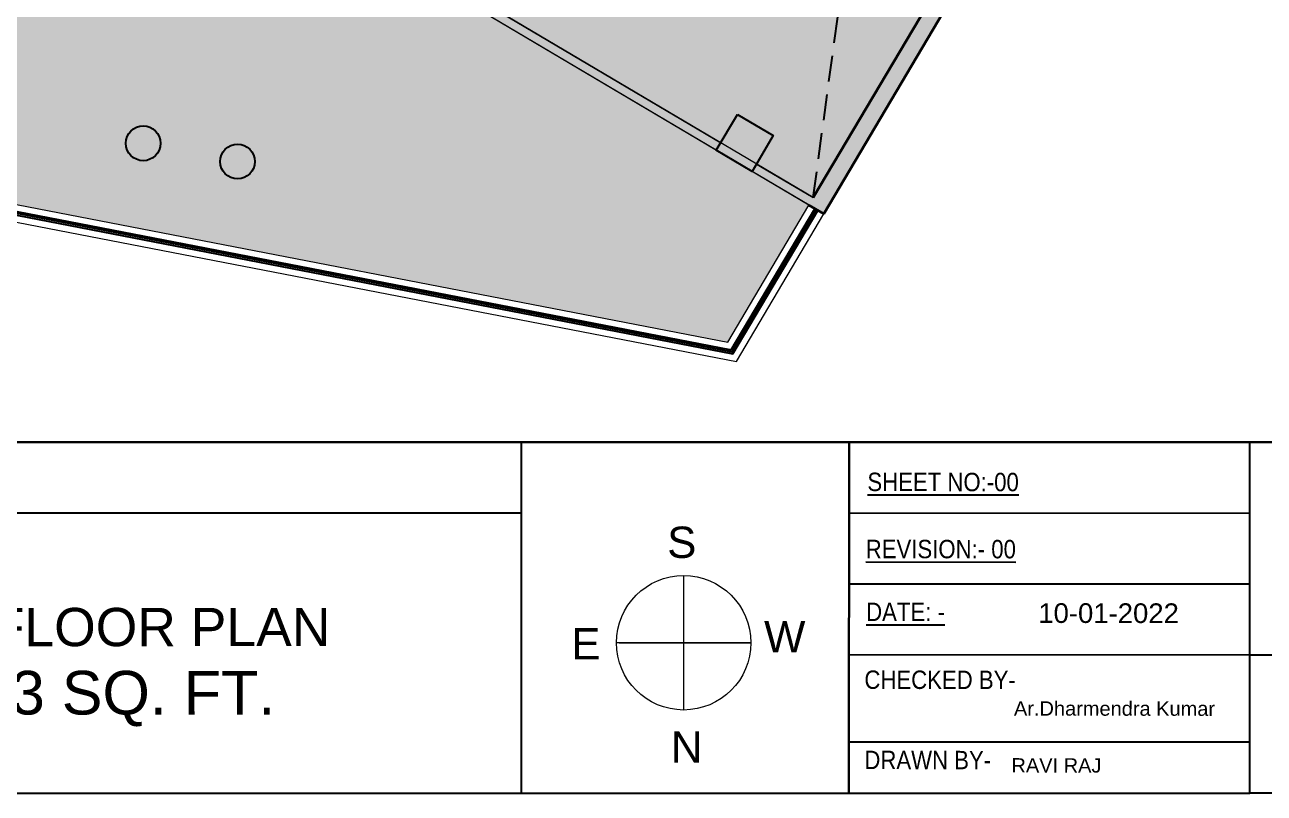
# Model space of a CAD drawing. Header units: inches. Extents: x -13956017 to 293115509, y -946740 to -305538.
# Drawn here: x 1212113 to 1212827, y -918232 to -917789 of the extents above; entities that cross this region are included whole.
import ezdxf
from ezdxf.enums import TextEntityAlignment as Align

# ---------------------------------------------------------------- set-up
doc = ezdxf.new("R2010")
doc.units = ezdxf.units.IN
doc.header["$LTSCALE"] = 6
doc.linetypes.add('DASHED', pattern=[0.75, 0.5, -0.25])
for name, color, linetype in [('BND', 1, 'Continuous'), ('S_text', 7, 'Continuous'), ('WAL', 7, 'Continuous'), ('WID', 4, 'Continuous')]:
    doc.layers.add(name, color=color, linetype=linetype)
for name, color, linetype, lineweight in [('column', 240, 'Continuous', 25), ('plan', 7, 'Continuous', 5), ('W', 250, 'Continuous', 5), ('wall high', 7, 'Continuous', 30)]:
    doc.layers.add(name, color=color, linetype=linetype, lineweight=lineweight)
doc.styles.add('ARI', font='arial.ttf')
doc.styles.add('style1', font='arial.ttf')
doc.styles.add('style2', font='eurr____.ttf')
doc.styles.add('style4', font='arial.ttf')

msp = doc.modelspace()

# ---------------------------------------------------------------- hatches: boundary and pattern name
at = {"layer": 'column', "ltscale": 10}
h = msp.add_hatch(color=256, dxfattribs=at)
h.dxf.hatch_style = 1
edge = h.paths.add_edge_path()
edge.add_arc((1212181.478161864, -917857.3931510258), 10, 0, 360)
h = msp.add_hatch(color=256, dxfattribs=at)
h.dxf.hatch_style = 1
h.paths.add_polyline_path([(1212523.777516478, -917840.7359078818), (1212544.425463514, -917852.9695615952), (1212532.1918098, -917873.6175086317), (1212511.543862764, -917861.383854918)])
h = msp.add_hatch(color=256, dxfattribs=at)
h.dxf.hatch_style = 1
edge = h.paths.add_edge_path()
edge.add_arc((1212235.808418846, -917867.911452795), 10, 0, 360)
at = {"layer": 'W', "ltscale": 10}
h = msp.add_hatch(color=256, dxfattribs=at)
h.dxf.hatch_style = 1
h.paths.add_polyline_path([(1211780.013918967, -916886.6212917147), (1211784.744698471, -916885.0027351704), (1211737.159136068, -916745.9178177613), (1211732.428356565, -916747.5363743055)])
h.paths.add_polyline_path([(1211805.87161005, -916962.1991486801), (1211810.602389555, -916960.5805921347), (1211792.513769884, -916907.7104767883), (1211787.78299038, -916909.3290333326)])
h.paths.add_polyline_path([(1211839.900511106, -917061.6601333526), (1211844.631290609, -917060.0415768087), (1211829.277204918, -917015.1640628598), (1211824.546425414, -917016.7826194044)])
h.paths.add_polyline_path([(1211865.494881608, -917136.4683467586), (1211870.225661112, -917134.849790214), (1211852.400362022, -917082.7493184266), (1211847.669582519, -917084.3678749707)])
h.paths.add_polyline_path([(1211899.787103245, -917236.6989749906), (1211904.517882748, -917235.0804184466), (1211888.900532071, -917189.4334234403), (1211884.169752567, -917191.0519799851)])
h.paths.add_polyline_path([(1211926.376912046, -917314.4166938574), (1211931.107691551, -917312.7981373123), (1211912.286954161, -917257.7881600646), (1211907.556174658, -917259.4067166089)])
h.paths.add_polyline_path([(1211945.048484898, -917368.9906872462), (1211949.779264403, -917367.3721307018), (1211966.670454052, -917416.742351389), (1211961.939674546, -917418.3609079339)])
h.paths.add_polyline_path([(1211969.708745959, -917441.0686495518), (1211974.439525462, -917439.4500930078), (1212030.000250153, -917601.8451223865), (1212059.113679474, -917612.0485324233), (1212057.459947958, -917616.7671309516), (1212032.088753241, -917607.875265278), (1211918.527314631, -917646.7283992062), (1211916.902637947, -917641.9797315222), (1212025.710566533, -917604.7529310032)])
h.paths.add_polyline_path([(1211641.571270831, -917736.1797224006), (1211894.19489633, -917649.7488029369), (1211895.813570803, -917654.4799271274), (1211643.189945305, -917740.9108465938)])
h.paths.add_polyline_path([(1212131.510792253, -917642.7197976594), (1212133.164523769, -917638.0011991308), (1212160.496447623, -917647.5808794396), (1212248.680701478, -917498.7435945541), (1212252.982357109, -917501.2922724101), (1212164.798103257, -917650.1295572974), (1212263.736182805, -917708.749148009), (1212261.187504948, -917713.0508036405), (1212158.371931019, -917652.1338453777)])
h.paths.add_polyline_path([(1212284.384129842, -917720.9828017217), (1212514.092540621, -917857.0821992855), (1212511.543862764, -917861.383854918), (1212281.835451985, -917725.2844573542)])
h.paths.add_polyline_path([(1212260.914355189, -917478.0956475161), (1212287.901075079, -917432.5474919108), (1212292.202730712, -917435.0961697681), (1212265.216010822, -917480.6443253736)])
h.paths.add_polyline_path([(1212322.90158871, -917373.4736642044), (1212327.203244343, -917376.0223420616), (1212350.851586817, -917336.108696119), (1212346.549931184, -917333.5600182617)])
h.paths.add_polyline_path([(1213103.095649768, -916910.0466469355), (1213144.391543841, -916934.5139543626), (1212573.487703877, -917898.0848160613), (1212532.1918098, -917873.6175086314), (1212534.740487657, -917869.3158529991), (1212567.433070465, -917888.6858047121), (1213130.690876861, -916938.0199099138), (1213097.998294054, -916918.6499582008)])
h.paths.add_polyline_path([(1212358.783584897, -917312.9120712253), (1212363.085240531, -917315.4607490826), (1212445.152667526, -917176.9474377136), (1212440.851011896, -917174.398759858)])
h.paths.add_polyline_path([(1212453.084665607, -917153.7508128199), (1212535.152092602, -917015.2375014512), (1212539.453748235, -917017.7861793083), (1212457.38632124, -917156.2994906772)])
h.paths.add_polyline_path([(1212547.385746319, -916994.5895544165), (1212576.852214188, -916944.8560829419), (1212579.003042005, -916946.1304218705), (1212581.153869822, -916947.4047607993), (1212551.687401948, -916997.138232272)], flags=17)
h.paths.add_polyline_path([(1212611.852727819, -916885.7822552355), (1212629.453173314, -916856.0762430476), (1212633.754828944, -916858.6249209032), (1212616.154383453, -916888.330933093)])
h.paths.add_polyline_path([(1212645.988482657, -916837.9769738668), (1212720.919611653, -916711.5082982692), (1212716.617956021, -916708.9596204122), (1212641.686827025, -916835.4282960098)])
h.paths.add_polyline_path([(1212744.402201059, -916709.1486383567), (1212749.499556773, -916700.5453270909), (1212832.091344916, -916749.4799419445), (1212842.231556789, -916732.3653037031), (1212846.533212421, -916734.9139815596), (1212836.393000548, -916752.0286198014), (1213082.447702732, -916897.812993222), (1213077.350347018, -916906.4163044873)])
h.paths.add_polyline_path([(1213094.492338503, -916904.9492912214), (1213167.894260784, -916781.0616090032), (1213176.497572049, -916786.1589647179), (1213103.095649768, -916910.0466469352)])
h.paths.add_polyline_path([(1212910.006542756, -916629.7082069658), (1213109.209173998, -916451.923754028), (1213112.53847087, -916455.6541403808), (1212913.335839626, -916633.438593318)], flags=17)
h.paths.add_polyline_path([(1212824.366655323, -916569.794695185), (1212828.097041677, -916566.4653983125), (1212883.179746504, -916628.184066937), (1212879.449360151, -916631.5133638089)], flags=17)
h.paths.add_polyline_path([(1212883.905744476, -916662.0276563974), (1212892.993553288, -916646.6892628622), (1212895.429985134, -916649.4192183025), (1212899.160371487, -916646.0899214294), (1212888.207400108, -916664.5763342544)])
h.paths.add_polyline_path([(1212744.279907169, -916480.0596778829), (1212748.010293522, -916476.7303810116), (1212797.83335822, -916532.555766306), (1212794.102971867, -916535.885063177)], flags=17)
h.paths.add_polyline_path([(1212762.185761663, -916464.0790528998), (1212961.388392908, -916286.2945999647), (1212958.059096034, -916282.5642136093), (1212758.856464791, -916460.3486665465)], flags=17)
h.paths.add_polyline_path([(1212728.299282186, -916462.1538233897), (1212732.029668539, -916458.8245265179), (1212702.272998142, -916425.482988818), (1212698.542611788, -916428.8122856895)], flags=17)
h.paths.add_polyline_path([(1212593.129829204, -916310.7001374641), (1212596.860215556, -916307.3708405928), (1212672.009314684, -916391.5733568117), (1212668.278928332, -916394.9026536827)])
h.paths.add_polyline_path([(1212577.149204221, -916292.7942829704), (1212580.879590573, -916289.464986099), (1212519.715726234, -916220.9325440736), (1212515.985339878, -916224.2618409471)])
h.paths.add_polyline_path([(1212485.721656422, -916190.3522089403), (1212489.452042776, -916187.0229120678), (1212455.03216883, -916148.4563819609), (1212451.301782477, -916151.785678832)])
h.paths.add_polyline_path([(1212453.227011987, -916117.8991993539), (1212486.800489164, -916087.9355275121), (1212481.371533367, -916081.8525305918), (1212488.832306073, -916075.1939368488), (1212494.261261869, -916081.2769337688), (1212652.429643232, -915940.1147464195), (1212659.088236974, -915947.5755191233), (1212459.885605731, -916125.3599720609)])
h.paths.add_polyline_path([(1212676.994091466, -915931.5948941401), (1212704.112979274, -915907.3918170879), (1212705.345027748, -915906.2922379172), (1213004.315886809, -916241.2809324034), (1212975.964950527, -916266.5835886261), (1212979.294247398, -916270.3139749783), (1213007.64518368, -916245.0113187563), (1213155.465964773, -916410.6404728218), (1213127.115028492, -916435.9431290447), (1213130.444325363, -916439.6735153976), (1213158.795261645, -916414.3708591745), (1213294.839093407, -916566.8042626777), (1213256.588250208, -916631.3639929899), (1213265.191561472, -916636.4613487031), (1213307.172729803, -916565.6055798143), (1212706.147206712, -915892.1728714678), (1212670.335497723, -915924.1341214337)])
h.paths.add_polyline_path([(1213077.561804817, -916536.916465831), (1213082.659160531, -916528.3131545661), (1213144.745203761, -916565.0983687087), (1213139.647848047, -916573.7016799727)], flags=17)
at = {"layer": 'WAL', "lineweight": 9, "ltscale": 100, "true_color": 0xd4a1c7}
h = msp.add_hatch(color=9, dxfattribs=at)
h.dxf.hatch_style = 1
h.paths.add_polyline_path([(1212164.798103258, -917650.1295572962), (1212263.736182805, -917708.749148009), (1212273.421158662, -917692.4028566045), (1212294.069105698, -917704.636510318), (1212284.384129842, -917720.9828017217), (1212514.092540621, -917857.0821992855), (1212523.777516478, -917840.7359078818), (1212544.425463514, -917852.9695615952), (1212534.740487657, -917869.3158529991), (1212567.433070464, -917888.685804712), (1213130.690876861, -916938.0199099134), (1213097.998294054, -916918.6499582009), (1213090.861996055, -916930.6945939718), (1213070.214049018, -916918.4609402581), (1213076.330875875, -916908.13696674), (1213077.350347018, -916906.4163044873), (1212744.402201053, -916709.1486383661), (1212737.26590306, -916721.1932741274), (1212720.919611653, -916711.5082982689), (1212645.988482658, -916837.9769738669), (1212662.334774064, -916847.6619497249), (1212650.10112035, -916868.3098967613), (1212633.754828944, -916858.6249209037), (1212616.154383453, -916888.330933093), (1212611.852727819, -916885.7822552352), (1212576.852214188, -916944.8560829418), (1212581.153869821, -916947.4047607989), (1212551.687401948, -916997.138232272), (1212568.033693355, -917006.82320813), (1212555.800039641, -917027.4711551664), (1212539.453748235, -917017.7861793083), (1212457.38632124, -917156.2994906772), (1212473.732612646, -917165.9844665353), (1212461.498958932, -917186.6324135717), (1212445.152667527, -917176.947437714), (1212363.085240533, -917315.4607490839), (1212379.431531937, -917325.1457249406), (1212367.197878223, -917345.793671977), (1212350.851586817, -917336.1086961193), (1212327.203244345, -917376.0223420629), (1212322.90158871, -917373.4736642045), (1212287.901075078, -917432.5474919106), (1212292.202730712, -917435.0961697683), (1212265.216010822, -917480.6443253737), (1212281.562302228, -917490.3293012314), (1212269.328648515, -917510.9772482674), (1212252.982357109, -917501.2922724105)])
at = {"layer": 'WAL', "lineweight": 9, "ltscale": 100, "true_color": 0x768bea}
h = msp.add_hatch(color=171, dxfattribs=at)
h.dxf.hatch_style = 1
h.paths.add_polyline_path([(1211584.528279458, -917760.9809477427), (1212030.404538316, -917608.4514910534), (1212158.371931018, -917652.1338453778), (1212564.884392607, -917892.9874603456), (1212518.147541223, -917971.869865768), (1211595.460703788, -917793.238305129)])

# ---------------------------------------------------------------- linework, layer by layer
at = {"layer": 'BND', "linetype": 'DASHED', "ltscale": 5}
msp.add_line((1212567.433070465, -917888.6858047121), (1212728.055909652, -916699.4636624986, 3969.120557741948), dxfattribs=at)
at = {"layer": 'column', "ltscale": 10}
msp.add_lwpolyline([(1212523.777516478, -917840.7359078818), (1212544.425463514, -917852.9695615952), (1212532.1918098, -917873.6175086317), (1212511.543862764, -917861.383854918), (1212523.777516478, -917840.7359078818)], dxfattribs=at)
for centre in [(1212181.478161864, -917857.3931510258, 3969.120557742016), (1212235.808418846, -917867.911452795, 3969.120557742016)]:
    msp.add_circle(centre, 10, dxfattribs=at)
at = {"layer": 'plan', "ltscale": 0.6}
msp.add_line((1212493.364415388, -918029.4547778966), (1213325.42476817, -918029.4548573191), dxfattribs=at)
at = {"layer": 'S_text', "lineweight": 15}
for p, q in [((1212492.746795577, -918106.3263891443), (1212492.746795538, -918183.7673995906)), ((1212531.467300781, -918145.0468943875), (1212454.026290334, -918145.0468943495)), ((1212455.574176714, -918145.0468943495), (1212531.467300781, -918145.0468943875))]:
    msp.add_line(p, q, dxfattribs=at)
msp.add_circle((1212492.746795557, -918145.0468943679), 38.72050522329172, dxfattribs=at)
at = {"layer": 'W', "lineweight": 30, "ltscale": 10}
for p, q in [((1213144.391543841, -916934.5139543626, 3969.120557741948), (1212573.487703873, -917898.0848160589, 3969.120557741948)), ((1212655.617324317, -917739.8485198255, 3969.120557741948), (1212567.433070465, -917888.6858047122, 3969.120557741948)), ((1212573.487703873, -917898.0848160589, 3969.120557741948), (1212564.884392607, -917892.9874603448, 3969.120557741948))]:
    msp.add_line(p, q, dxfattribs=at)
at = {"layer": 'W', "ltscale": 10}
for p, q in [((1212564.884392608, -917892.9874603446), (1212158.371931018, -917652.1338453778)), ((1212567.433070465, -917888.6858047121), (1212164.798103256, -917650.1295572972)), ((1211595.460703788, -917793.2383051291, 3969.120557741948), (1212518.147541223, -917971.8698657679, 3969.120557741948)), ((1211587.855016052, -917801.9515286913, 3969.120557741948), (1212523.161012093, -917983.0261500791, 3969.120557741948)), ((1212518.147541223, -917971.869865768, 3969.120557741947), (1212564.884392608, -917892.9874603449, 3969.120557741947)), ((1212523.161012093, -917983.0261500791, 3969.120557741947), (1212573.487703873, -917898.084816059, 3969.120557741947))]:
    msp.add_line(p, q, dxfattribs=at)
at = {"layer": 'W', "ltscale": 10, "elevation": 3969.120557741948}
for points in [[(1213103.095649768, -916910.0466469355), (1213144.391543841, -916934.5139543626), (1212573.487703877, -917898.0848160613), (1212532.1918098, -917873.6175086314), (1212534.740487657, -917869.3158529991), (1212567.433070465, -917888.6858047121), (1213130.690876861, -916938.0199099138), (1213097.998294054, -916918.6499582008)], [(1212284.384129842, -917720.9828017217), (1212514.092540621, -917857.0821992855), (1212511.543862764, -917861.383854918), (1212281.835451985, -917725.2844573542)]]:
    msp.add_lwpolyline(points, close=True, dxfattribs=at)
at = {"layer": 'W', "color": 1, "ltscale": 10, "elevation": 844.0613249423841}
msp.add_lwpolyline([(1212284.384129842, -917720.9828017217), (1212514.092540621, -917857.0821992855), (1212523.777516478, -917840.7359078818), (1212544.425463514, -917852.9695615952), (1212534.740487657, -917869.3158529991), (1212567.433070464, -917888.685804712), (1213130.690876861, -916938.0199099134)], dxfattribs=at)
at = {"layer": 'wall high', "lineweight": 25}
for p, q in [((1211019.542254605, -918029.454825703), (1212818.964921485, -918029.4552752292)), ((1211019.542254605, -918029.454825703), (1212818.961434768, -918029.4552754255)), ((1211019.542254605, -918029.454825703), (1212818.961448363, -918029.4567009697)), ((1212818.961448364, -918029.4552754255), (1211019.542254605, -918029.454825703)), ((1211019.542254605, -918029.4562512476), (1212818.961448363, -918029.4567009697)), ((1212588.06086337, -918029.454815503), (1212587.821831013, -918231.6854413927)), ((1212588.060863184, -918029.4549569634), (1212587.821830826, -918231.6855828527)), ((1212587.82183136, -918231.6851775448), (1212588.06086122, -918029.4564459838)), ((1211107.777652535, -918070.2584102498), (1212399.103220792, -918070.2591915915)), ((1212588.012633214, -918070.2593940985), (1212819.148661692, -918070.3267117923)), ((1212587.997409745, -918111.0635836576), (1212819.133438222, -918111.1309013511)), ((1212587.997392459, -918151.8677788901), (1212819.133420936, -918151.9350965833)), ((1212588.007060565, -918202.0636288081), (1212819.015820811, -918202.1309207932)), ((1211019.542254514, -918231.6854538065), (1212818.961448272, -918231.685582852))]:
    msp.add_line(p, q, dxfattribs=at)
at = {"layer": 'wall high', "linetype": 'DASHED', "lineweight": 25, "ltscale": 20}
msp.add_line((1212818.962195401, -918151.935046497), (1213092.060559271, -918151.935046497), dxfattribs=at)
at = {"layer": 'wall high', "lineweight": 25}
for points in [[(1211019.542254605, -915474.1560790146), (1213325.424832595, -915474.1560790146), (1213325.424832595, -918029.4562512612), (1211019.542254605, -918029.4562512612)], [(1211019.542254514, -918231.6854538065), (1212818.95794805, -918231.6859214979), (1212818.964921485, -918029.4552744515), (1211019.542254605, -918029.4562512476)], [(1212588.060860987, -918029.4566432617), (1212399.103220792, -918029.4566432617), (1212399.103220792, -918231.685812372), (1212588.060860987, -918231.685812372)], [(1212818.961448272, -918029.4552744515), (1213325.424832595, -918029.4552744515), (1213325.424832595, -918231.685582852), (1212818.961448272, -918231.685582852)]]:
    msp.add_lwpolyline(points, close=True, dxfattribs=at)
msp.add_lwpolyline([(1212587.821832205, -918231.684536603), (1212588.06086122, -918029.4564459838)], dxfattribs=at)
at = {"layer": 'WID', "ltscale": 10}
for p, q in [((1211591.657859921, -917797.5949169102, 3969.120557741948), (1212520.654276658, -917977.4480079233, 3969.120557741948)), ((1211592.418428694, -917796.7235945542, 3969.120557741948), (1212520.15292957, -917976.3323794925, 3969.120557741948)), ((1211590.897291146, -917798.4662392661, 3969.120557741948), (1212521.155623745, -917978.5636363544, 3969.120557741948)), ((1212520.15292957, -917976.3323794923, 3969.120557741947), (1212568.325717114, -917895.0264026305, 3969.120557741947)), ((1212520.654276658, -917977.4480079234, 3969.120557741947), (1212569.18604824, -917895.536138202, 3969.120557741947)), ((1212521.155623745, -917978.5636363545, 3969.120557741947), (1212570.046379367, -917896.0458737734, 3969.120557741947))]:
    msp.add_line(p, q, dxfattribs=at)

# ---------------------------------------------------------------- texts
at = {"layer": 'S_text', "lineweight": 15, "style": 'style4'}
for s, p in [('S', (1212491.697277038, -918087.1589390986)), ('W', (1212550.990859798, -918141.6152093568)), ('E', (1212436.42854441, -918145.6301801902)), ('N', (1212494.495120598, -918205.0760183898))]:
    msp.add_text(s, height=18.03863809401811, dxfattribs=at).set_placement(p, align=Align.MIDDLE_CENTER)
at = {"layer": 'wall high', "lineweight": 25, "style": 'style2', "width": 0.9}
for s, p in [('%%USHEET NO:-00', (1212598.603304603, -918057.6722386631)), ('%%UREVISION:- 00', (1212597.633041134, -918096.3143025583)), ('%%UDATE: -', (1212597.871439832, -918132.5158440317)), ('CHECKED BY-', (1212596.874471945, -918171.6005181891)), ('DRAWN BY-', (1212596.861093564, -918217.810686189))]:
    msp.add_text(s, height=10.60316747456836, rotation=359.9244677257959, dxfattribs=at).set_placement(p)
at = {"layer": 'wall high', "lineweight": 25}
for s, height, rotation, style, p in [('FOURTH FLOOR PLAN', 22.0444703992888, 0.002389880520613876, 'ARI', (1211957.393844571, -918147.0087522113)), ('10-01-2022', 11.3359073851254, 359.9244677257959, 'style1', (1212697.03216566, -918133.6017071847)), ('23161.73 SQ. FT.', 25.15298835189115, 0.002389880812333605, 'ARI', (1211978.266645928, -918186.3805459122)), ('Ar.Dharmendra Kumar', 8.244296280091202, 359.9244677267471, 'style1', (1212683.022439688, -918186.9841893215)), ('RAVI RAJ', 8.244296280091202, 359.9244677267471, 'style1', (1212681.579021291, -918219.7424560131))]:
    msp.add_text(s, height=height, rotation=rotation, dxfattribs=dict(at, style=style)).set_placement(p)

doc.saveas('drawing.dxf')
